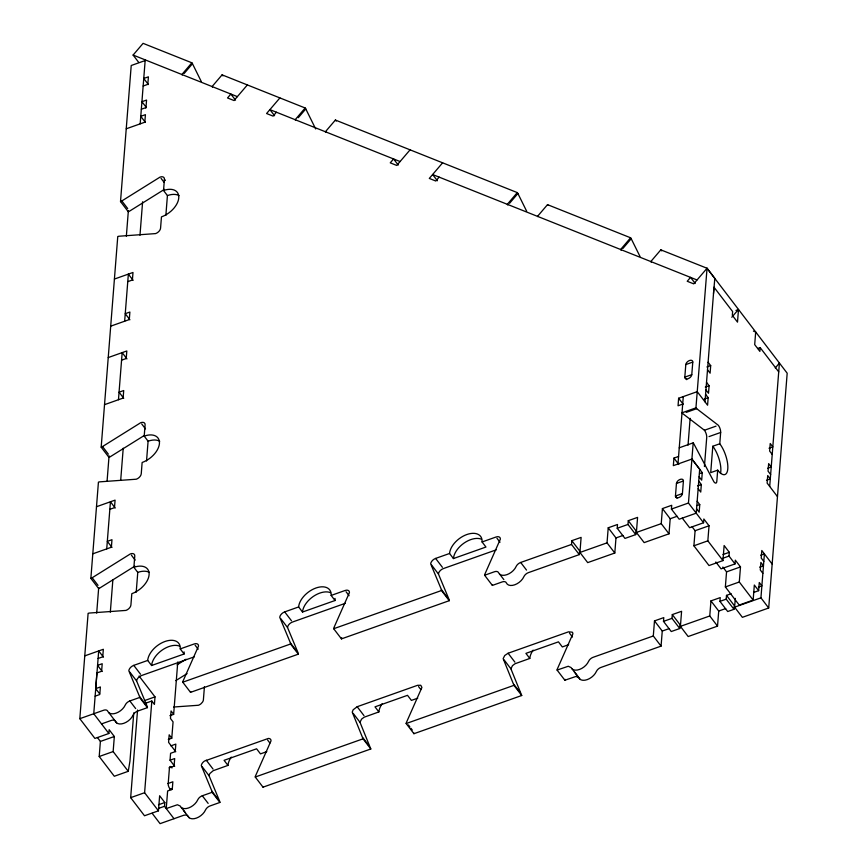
<?xml version="1.0" encoding="UTF-8"?>
<svg xmlns="http://www.w3.org/2000/svg" width="867" height="867" viewBox="0 0 867 867"><rect width="100%" height="100%" fill="white"/><g stroke="black" fill="none" stroke-linecap="round" stroke-linejoin="round"><path stroke-width="1.3" d="M152.159 813.3L160.07 823.65L183.804 815.24L186.427 814.98L187.987 816.205A10.653 6.383 -37.4 0 0 196.354 818.123A10.653 6.383 -37.4 0 0 205.501 809.995L206.238 808.759A5.31 3.186 -37.4 0 1 210.085 805.931L219.882 802.452L212.122 792.297A5.386 3.23 -37.4 0 0 212.068 791.517L201.307 765.604A5.365 3.219 -37.4 0 1 204.536 761.031L268.347 738.446A5.365 3.219 -37.4 0 1 271.003 740.906L255.527 775.867A5.3 3.186 -37.4 0 0 255.256 777.016L263.015 787.171L370.805 748.98L363.045 738.825L352.23 712.121L353.151 709.791L357.171 706.713L417.569 685.309L420.766 685.255L421.926 687.433L406.45 722.395A5.3 3.186 -37.4 0 0 406.168 723.533L413.938 733.699L521.728 695.507L510.912 668.815L504.117 659.917M370.805 748.98L360 722.287L353.205 713.4M521.728 695.507L513.958 685.342L503.153 658.649L504.724 655.506L508.095 653.241L568.492 631.837L572.242 632.162A5.191 3.11 -37.4 0 1 572.838 633.961L557.373 668.912A5.3 3.186 -37.4 0 0 557.091 670.061L564.861 680.227L576.013 676.433L578.842 677.712A10.653 6.383 -37.4 0 0 587.208 679.63A10.653 6.383 -37.4 0 0 596.355 671.502L597.092 670.278A5.31 3.186 -37.4 0 1 600.939 667.438L661.066 646.132L662.258 631.057L654.487 620.902L663.786 617.607L663.483 621.379L671.253 631.534L679.771 628.521L680.064 624.749L672.304 614.595L681.592 611.3L680.411 626.364L688.17 636.53L717.529 626.126L718.721 611.051L710.951 600.896L720.239 597.601L719.946 601.373L727.716 611.528L733.97 609.306L734.273 605.545L726.503 595.38L731.152 593.732M97.429 737.568L100.388 741.437L99.206 756.512L114.303 776.258L128.251 771.316L113.144 751.57L114.336 736.495L109.155 729.721L108.852 733.493L94.915 738.435L79.818 718.678L88.109 613.359A5.343 3.208 -37.4 0 1 89.42 613.045L125.975 610.411A5.332 3.197 -37.4 0 0 130.917 604.993L131.806 593.689A18.64 11.184 -37.4 0 0 149.102 574.745A18.64 11.184 -37.4 0 0 133.886 567.311L134.775 556.007A5.332 3.197 -37.4 0 0 130.418 553.883L92.195 577.747A5.354 3.208 -37.4 0 1 90.862 578.376L98.621 588.541A5.354 3.208 -37.4 0 0 99.965 587.913L134.819 566.151M90.862 578.376L98.426 482.16A5.343 3.208 -37.4 0 1 99.748 481.846L136.303 479.213A5.332 3.197 -37.4 0 0 141.245 473.794L142.134 462.49A18.64 11.184 -37.4 0 0 159.43 443.546A18.64 11.184 -37.4 0 0 144.204 436.112L145.103 424.808A5.332 3.197 -37.4 0 0 140.747 422.684L102.523 446.548A5.354 3.208 -37.4 0 1 101.179 447.177L108.949 457.342A5.354 3.208 -37.4 0 0 110.293 456.714L144.02 435.657M101.179 447.177L117.76 236.539A5.343 3.208 -37.4 0 1 119.072 236.225L155.626 233.591A5.332 3.197 -37.4 0 0 160.568 228.184L161.457 216.88A18.64 11.184 -37.4 0 0 178.765 197.925A18.64 11.184 -37.4 0 0 163.538 190.502L164.427 179.198A5.321 3.197 -37.4 0 0 160.081 177.074L121.857 200.938A5.343 3.208 -37.4 0 1 120.513 201.567L128.283 211.721A5.343 3.208 -37.4 0 0 129.617 211.093L164.47 189.331M120.513 201.567L131.22 65.502L145.157 60.56M96.692 613.142L98.697 587.631M107.075 481.239L109.069 455.814M126.354 236.171L128.359 210.735M99.575 693.708L95.684 688.636L96.92 672.933L101.612 671.275L102.208 663.732L97.559 665.379L102.219 671.481M106.728 548.876L110.434 501.776L115.213 508.029M118.465 399.72L122.171 352.62L126.95 358.873M124.653 321.223L128.359 274.124L133.139 280.366M140.183 123.851L145.212 59.888M110.315 612.232L112.851 580.001M120.697 480.318L123.222 448.196M139.977 235.25L142.611 201.783M136.206 592.172L137.766 572.393L133.886 567.311M146.534 460.973L148.094 441.195L144.204 436.112M165.868 215.363L167.418 195.574L163.538 190.502M133.756 712.858L129.963 761.096L128.251 771.316M174.007 818.708L164.513 806.299L164.817 802.528L159.636 795.754L158.444 810.829L144.507 815.76L130.668 797.651L137.56 710.008M158.444 810.829L144.605 792.72L151.823 701.024L145.483 703.267M139.067 676.032L154.998 696.873L154.413 704.416L151.823 701.024M174.7 766.287L170.04 760.196L170.582 753.293L175.232 751.646L175.828 744.103L170.875 745.858M168.296 739.453L171.774 738.218L173.064 721.886L170.474 718.494L171.07 710.962L173.649 714.354L169.856 715.698M173.649 714.354L177.778 661.976M204.439 686.577L203.398 699.81A5.365 3.219 -37.4 0 1 202.477 702.14L201.057 703.711A5.365 3.219 -37.4 0 1 198.424 705.261L173.649 707.017M447.188 597.135L441.368 589.517L430.671 563.832A5.332 3.197 -37.4 0 1 435.613 558.424L449.55 553.482A18.64 11.184 -37.4 0 1 466.847 534.527A18.64 11.184 -37.4 0 1 482.074 541.962L496.011 537.02A5.332 3.197 -37.4 0 1 500.357 539.144L484.891 574.106A5.343 3.208 -37.4 0 0 484.61 575.244L492.369 585.409L502.177 581.93A5.332 3.197 -37.4 0 1 506.361 582.895A10.653 6.394 -37.4 0 0 514.716 584.813A10.653 6.394 -37.4 0 0 523.874 576.685A5.332 3.197 -37.4 0 1 528.458 572.621L579.297 554.609L571.526 544.454L571.83 540.683L581.118 537.388L579.936 552.463L587.696 562.618L614.801 553.016L615.982 537.941L608.222 527.786L617.51 524.492L617.217 528.263L624.977 538.418L635.749 534.603L636.053 530.832L628.282 520.677L637.581 517.382L636.389 532.457L644.159 542.612L669.01 533.812L670.191 518.737L662.421 508.582L671.719 505.288L671.416 509.059L679.186 519.214L696.223 513.177L699.68 469.22L691.92 459.055L673.334 465.644L673.93 458.101L678.568 456.454M579.297 554.609L579.589 550.838L571.83 540.683M614.801 553.016L607.03 542.861L608.222 527.786M635.749 534.603L627.99 524.448L628.282 520.677M669.01 533.812L661.239 523.657L662.421 508.582M661.066 646.132L653.306 635.977L654.487 620.902M705.575 394.279L708.166 397.671L707.58 405.203L697.22 391.656L678.633 398.246L678.048 405.778L682.687 404.13M682.427 493.551L675.458 496.022A3.999 2.395 -37.4 0 0 678.72 497.615A3.999 2.395 -37.4 0 0 682.427 493.551L683.413 480.99A3.999 2.395 -37.4 0 0 680.151 479.408A3.999 2.395 -37.4 0 0 676.444 483.461L675.458 496.022L677.051 498.113M677.972 464.018L683.283 396.598M691.779 374.663L684.811 377.123A3.999 2.395 -37.4 0 0 688.073 378.716A3.999 2.395 -37.4 0 0 691.779 374.663L692.776 362.103A3.999 2.395 -37.4 0 0 689.514 360.509A3.999 2.395 -37.4 0 0 685.808 364.563L684.811 377.123L686.751 379.67M679.771 628.521L672.001 618.355L672.304 614.595M688.03 445.15L690.143 418.317M682.286 518.119L689.623 527.71L703.56 522.768L688.452 503.023L693.188 442.853L679.251 447.784A5.343 2.027 70.5 0 1 679.435 448.044M719.773 443.774L712.804 446.245L710.723 472.623L717.692 470.152A18.64 7.066 70.5 0 0 727.792 468.819A18.64 7.066 70.5 0 0 719.773 443.774L720.661 432.47A5.332 2.016 70.5 0 0 718.364 425.318L696.7 408.682A5.343 2.027 70.5 0 1 695.941 407.869L707.049 268.261L660.817 249.848L650.824 261.552A5.343 1.441 40.5 0 0 651.464 262.322M704.99 401.822L714.007 287.226L732.626 311.578L732.322 315.35L737.503 322.123L738.489 309.562L735.953 310.462M715.828 561.989L721.073 568.86L735.01 563.918L729.017 556.072L729.31 552.301L724.129 545.527L722.948 560.602L709.011 565.544L693.903 545.787L695.096 530.712L692.137 526.843M697.166 501.245L699.756 504.627L699.16 512.169L696.569 508.777M698.748 481.152L701.327 484.534L700.742 492.066L698.152 488.685M691.909 459.077L702.27 472.623L701.674 480.155L699.084 476.774M706.518 382.347L709.108 385.739L708.512 393.271L705.922 389.89M708.101 362.254L710.691 365.636L710.095 373.178L707.505 369.786M704.427 466.533L706.724 437.412A5.332 2.016 70.5 0 0 704.427 430.249L682.763 413.613A5.343 2.027 70.5 0 1 682.004 412.8L695.941 407.869M703.56 522.768L703.852 519.008L709.033 525.781L707.84 540.845L722.948 560.602M717.692 470.152L716.803 481.456A5.332 2.016 70.5 0 1 713.92 481.835L693.925 443.969A5.343 2.027 70.5 0 0 693.188 442.853M717.529 626.126L709.77 615.971L710.951 600.896M753.586 592.475L758.647 590.676L754.333 585.041L753.152 600.105L739.215 605.047L725.365 586.937L726.546 571.862L722.85 567.029M733.97 609.306L726.21 599.151L726.503 595.38M735.01 563.918L735.314 560.158L740.494 566.92L739.302 581.995L753.152 600.105M695.215 283.466L690.555 277.364L687.217 281.266L693.73 283.867L707.049 268.261L787.182 373.211L768.704 607.995L742.38 617.326L734.609 607.16L735.303 598.371M757.639 348.512L760.164 347.613L759.871 351.384L754.691 344.611L755.688 332.05L753.423 331.107M758.647 590.676L759.286 582.516L761.876 585.897L758.397 587.132M768.704 607.995L760.933 597.84L764.401 553.894L760.684 555.205M769.701 486.474L779.411 363.056M713.508 293.577L714.809 278.415L707.049 268.261M172.067 788.981C170.561 791.777 167.851 785.697 168.176 783.898L169.455 767.728A3.999 1.517 70.5 0 1 171.969 767.956M360 722.287L361.572 719.133L364.097 717.226L378.879 711.926A18.706 11.217 -37.4 0 1 382.195 703.636M510.912 668.815L512.484 665.661L515.009 663.754L529.802 658.454A18.543 11.119 -37.4 0 1 533.118 650.152M138.753 62.446L133.106 55.054L143.088 43.35L191.867 62.803A5.321 1.441 40.5 0 1 192.474 63.724L201.22 81.411M191.867 62.803L181.886 74.508A5.321 1.441 40.5 0 1 182.222 74.985M184.151 73.478L192.474 63.724M315.696 128.966L305.78 108.917A5.332 1.441 40.5 0 0 305.173 107.996L222.082 74.855L212.09 86.559A5.343 1.441 40.5 0 0 212.502 87.068M247.355 84.933L234.036 100.539L227.533 97.949L230.86 94.048L235.521 100.139M279.9 97.917L266.581 113.523L273.094 116.124L276.421 112.222M305.173 107.996L295.192 119.7A5.332 1.441 40.5 0 1 295.528 120.177M298.291 117.695L305.78 108.917M526.659 211.212L517.902 193.514A5.321 1.441 40.5 0 0 517.296 192.604L335.388 120.047L325.396 131.751A5.354 1.441 40.5 0 0 325.808 132.261M410.069 149.839L396.75 165.445L390.248 162.844L393.575 158.943L398.235 165.044M442.614 162.812L429.295 178.429L435.808 181.019L439.135 177.117M517.296 192.604L507.314 204.309A5.321 1.441 40.5 0 1 507.791 205.013M509.579 203.279L517.902 193.514M639.965 256.404L631.209 238.718A5.332 1.441 40.5 0 0 630.602 237.796L547.51 204.655L537.518 216.36A5.343 1.441 40.5 0 0 537.713 216.609M630.602 237.796L620.62 249.501A5.332 1.441 40.5 0 1 621.097 250.205M622.885 248.471L631.209 238.718M731.791 317.257L738.456 309.454M775.282 367.944L779.444 363.067M177.052 664.848L186.047 659.234M175.828 680.617L187.066 673.605M143.153 86.006L147.802 84.359L148.398 76.827L143.749 78.474L148.409 84.565M141.332 109.242L145.97 107.595L146.566 100.063L141.917 101.71L145.808 106.782A3.999 1.517 70.5 0 0 145.862 108.007M126.246 128.793L144.822 122.214L145.418 114.672L140.768 116.319L145.428 122.42M114.411 279.055L132.998 272.476L132.402 280.008L127.763 281.656M110.705 326.165L129.291 319.576L129.887 312.044L125.238 313.681L129.898 319.782M108.234 357.562L126.82 350.972L126.224 358.515L121.586 360.163M104.528 404.661L123.114 398.083L123.71 390.54L119.061 392.187L123.721 398.289M96.497 506.718L115.083 500.129L114.487 507.672L109.838 509.319M92.791 553.818L111.377 547.24L111.973 539.697L107.324 541.344L111.984 547.435M685.808 364.563L692.776 362.103M706.887 366.979L710.691 365.636M705.304 387.083L709.108 385.739M704.372 399.015L708.166 397.671M686.241 412.378L696.7 408.682M704.427 430.249L716.044 426.141M84.76 655.875L103.346 649.285L102.75 656.828L98.101 658.476M709.043 436.589L720.661 432.47M145.353 704.091L139.522 696.472L128.825 670.787A5.332 3.197 -37.4 0 1 133.767 665.368L147.704 660.437A18.64 11.184 -37.4 0 1 165.001 641.482A18.64 11.184 -37.4 0 1 180.228 648.906L184.107 653.989L151.595 665.509L147.704 660.437M180.228 648.906L194.165 643.975A5.332 3.197 -37.4 0 1 198.521 646.088L183.045 681.05A5.343 3.208 -37.4 0 0 182.764 682.199L190.534 692.354L298.324 654.162A5.354 3.208 -37.4 0 0 298.215 653.154L287.508 627.47L280.713 618.583M296.276 650.618L290.445 643L279.748 617.315A5.332 3.197 -37.4 0 1 284.69 611.896L298.627 606.954A18.64 11.184 -37.4 0 1 315.924 588.01A18.64 11.184 -37.4 0 1 331.151 595.434L335.03 600.517L302.507 612.037L298.627 606.954M331.151 595.434L345.088 590.492A5.332 3.197 -37.4 0 1 349.434 592.616L333.968 627.578A5.343 3.208 -37.4 0 0 333.687 628.727L341.457 638.881L449.247 600.69A5.354 3.208 -37.4 0 0 449.139 599.682L438.431 573.997L431.636 565.1M449.55 553.482L453.43 558.565L485.953 547.034L482.074 541.962M769.018 448.25L772.822 446.906L770.232 443.525L769.636 451.057L772.226 454.449M699.734 473.523L702.27 472.623M95.684 688.636L100.377 686.967L99.781 694.51L95.142 696.158M676.444 483.461L683.413 480.99M194.381 656.807L141.538 675.534A5.332 3.197 -37.4 0 0 136.596 680.942L147.292 706.627A5.343 3.208 -37.4 0 1 147.401 707.645L137.604 711.113A5.332 3.197 -37.4 0 0 133.019 715.177A10.653 6.394 -37.4 0 1 123.862 723.306A10.653 6.394 -37.4 0 1 115.506 721.387A5.332 3.197 -37.4 0 0 111.323 720.423L101.526 723.902M345.304 603.324L292.461 622.051A5.332 3.197 -37.4 0 0 287.508 627.47M496.227 549.851L443.373 568.579A5.332 3.197 -37.4 0 0 438.431 573.997M697.534 485.878L701.327 484.534M767.75 468.234L771.24 467.01L768.65 463.617L768.054 471.149L770.644 474.542M79.818 718.678L103.552 710.268A5.332 3.197 -37.4 0 1 107.736 711.222A10.653 6.394 -37.4 0 0 116.102 713.151A10.653 6.394 -37.4 0 0 125.26 705.023A5.332 3.197 -37.4 0 1 129.833 700.959L139.63 697.48L147.401 707.645M182.764 682.199L290.553 644.008L298.324 654.162M333.687 628.727L441.476 590.535L449.247 600.69M484.61 575.244L494.407 571.776A5.332 3.197 -37.4 0 1 498.59 572.74A10.653 6.394 -37.4 0 0 506.957 574.658A10.653 6.394 -37.4 0 0 516.114 566.53A5.332 3.197 -37.4 0 1 520.688 562.466L571.526 544.454M617.217 528.263L627.99 524.448M671.416 509.059L688.452 503.023M144.865 700.471L154.998 696.873M766.493 480.285L770.297 478.942L767.707 475.55L767.122 483.092L777.471 496.628M697.22 505.526L699.756 504.627M615.982 537.941L622.95 535.47M670.191 518.737L677.16 516.266M579.936 552.463L607.03 542.861M636.389 532.457L661.239 523.657M100.388 741.437L114.336 736.495M695.096 530.712L709.033 525.781M99.206 756.512L113.144 751.57M693.903 545.787L707.84 540.845M722.97 554.544L729.31 552.301M722.677 558.315L729.017 556.072M170.04 760.196L174.69 758.549L174.094 766.081L169.141 767.837M726.546 571.862L740.494 566.92M759.665 567.148L763.459 565.804L760.868 562.423L760.283 569.955L762.873 573.336M167.905 783.54L172.858 781.785L172.262 789.328L167.624 790.964L166.236 808.553L177.399 804.76L180.217 806.039A10.653 6.383 -37.4 0 0 188.583 807.957A10.653 6.383 -37.4 0 0 197.741 799.829L198.478 798.605A5.31 3.186 -37.4 0 1 202.314 795.765L212.122 792.297M130.668 797.651L144.605 792.72M725.365 586.937L739.302 581.995M231.272 757.108A18.64 11.184 -37.4 0 0 227.967 765.398L213.163 770.709L209.998 773.429A5.365 3.219 -37.4 0 0 209.077 775.759L219.839 801.682A5.386 3.23 -37.4 0 1 219.882 802.452M266.819 751.635L260.479 753.878L256.599 748.806L224.076 760.326L227.956 765.409M417.731 698.163L411.402 700.406L407.512 695.323L374.988 706.854L378.879 711.926M568.654 644.69L562.325 646.934L558.446 641.851L525.922 653.371L529.802 658.454M169.531 789.425L172.056 788.526M663.483 621.379L672.001 618.355M719.946 601.373L726.21 599.151M158.477 804.771L164.817 802.528M158.704 808.347L164.513 806.299M662.258 631.057L669.226 628.586M718.721 611.051L725.69 608.58M255.256 777.016L363.045 738.825M406.168 723.544L513.958 685.342M557.091 670.061L568.253 666.268L571.071 667.547A10.653 6.383 -37.4 0 0 579.438 669.476A10.653 6.383 -37.4 0 0 588.595 661.348L589.332 660.112A5.31 3.186 -37.4 0 1 593.169 657.284L653.306 635.977M680.411 626.364L709.77 615.971M734.609 607.16L760.933 597.84M133.106 55.054L237.374 96.638M400.088 161.544L269.908 109.621L274.568 115.723M696.97 279.954L432.622 174.527L437.401 180.77M572.22 669.075L579.99 679.24M181.366 807.567L189.136 817.722M760.164 347.613L778.729 371.878M678.633 398.246L683.163 404.174M772.161 564.049L761.811 550.502L761.215 558.045L763.805 561.426M673.93 458.101L678.774 464.452M520.688 562.466L526.518 570.085M496.975 538.288L499.999 542.243M569.467 633.105L572.48 637.061M499.739 574.257L503.835 579.589M574.377 671.871L578.267 676.943M164.427 179.198L165.402 180.466M161.045 178.342L164.069 182.298M435.613 558.424L442.408 567.311M508.095 653.241L514.89 662.128M513.849 684.334L519.68 691.953M121.857 200.938L127.677 208.557M346.063 591.76L349.076 595.716M418.544 686.577L420.809 689.547M408.39 724.931L409.842 726.839M410.98 728.323L412.269 730.014M141.722 423.963L145.493 428.894M284.69 611.896L291.485 620.783M357.171 706.713L363.967 715.6M362.926 737.817L368.757 745.436M102.523 446.548L108.353 454.167M131.394 555.162L135.165 560.093M195.14 645.243L198.164 649.188M267.621 740.06L269.886 743.019M92.195 577.747L98.025 585.366M133.767 665.368L140.562 674.255M206.248 760.186L213.044 769.072M129.801 672.055L136.596 680.942M202.282 766.872L209.077 775.759M171.774 738.218L169.184 734.826L168.599 742.369L175.763 751.743M212.003 791.289L217.834 798.908M103.476 657.186L98.697 650.933L93.755 713.736L108.852 733.493M129.833 700.959L135.664 708.577M202.314 795.765L208.145 803.384M108.884 712.75L116.655 722.915M183.522 810.352L185.473 812.899M712.804 446.245A18.64 7.066 70.5 0 1 720.477 473.49M661.694 250.866A5.343 1.441 40.5 0 1 660.817 249.848M547.922 205.154A5.343 1.441 40.5 0 1 547.51 204.655M336.266 121.077A5.354 1.441 40.5 0 1 335.388 120.047M222.96 75.873A5.343 1.441 40.5 0 1 222.082 74.855M263.015 787.171A5.3 3.186 -37.4 0 1 263.113 786.607M413.938 733.699A5.3 3.186 -37.4 0 1 414.025 733.135M564.861 680.227A5.3 3.186 -37.4 0 1 565.035 679.37M492.369 585.409A5.343 3.208 -37.4 0 1 492.467 584.846M453.43 558.565A18.64 11.184 -37.4 0 1 464.116 543.035A18.64 11.184 -37.4 0 1 481.467 539.198M441.368 589.517A5.354 3.208 -37.4 0 1 441.476 590.535M341.457 638.881A5.343 3.208 -37.4 0 1 341.728 637.733M334.987 598.425A18.64 11.184 -37.4 0 1 335.03 600.517M302.507 612.037A18.64 11.184 -37.4 0 1 313.193 596.507A18.64 11.184 -37.4 0 1 330.555 592.67M290.445 643A5.354 3.208 -37.4 0 1 290.553 644.008M190.534 692.354A5.343 3.208 -37.4 0 1 190.707 691.508M184.064 651.897A18.64 11.184 -37.4 0 1 184.107 653.989M151.595 665.509A18.64 11.184 -37.4 0 1 162.27 649.99A18.64 11.184 -37.4 0 1 179.632 646.143M139.522 696.472A5.343 3.208 -37.4 0 1 139.63 697.48M137.766 572.393A18.64 11.184 -37.4 0 1 149.395 572.415M148.094 441.195A18.64 11.184 -37.4 0 1 159.723 441.216M167.418 195.574A18.64 11.184 -37.4 0 1 179.046 195.595"/></g></svg>
